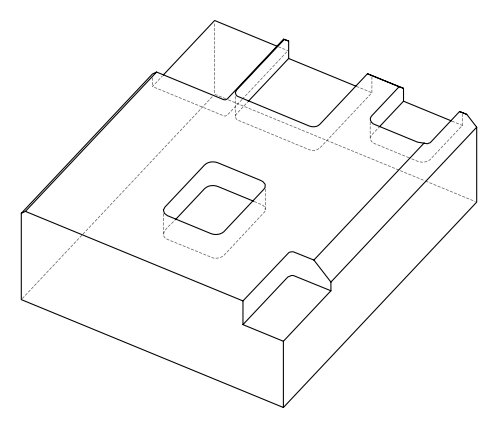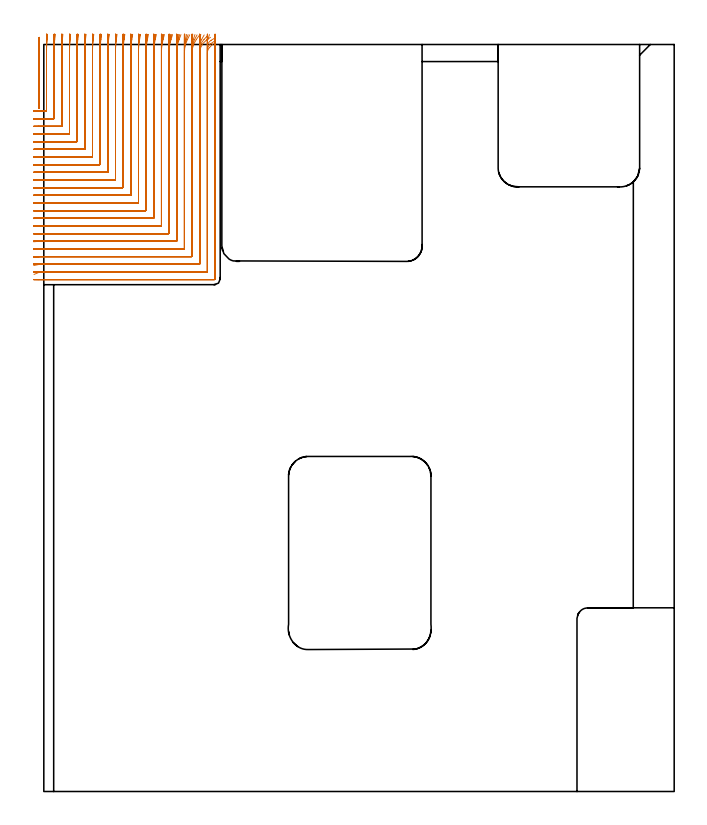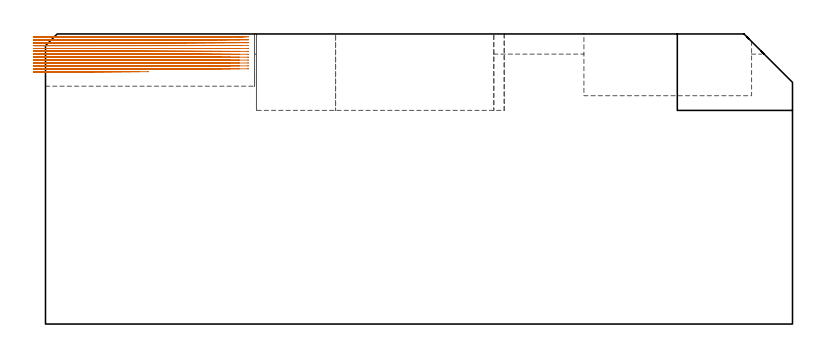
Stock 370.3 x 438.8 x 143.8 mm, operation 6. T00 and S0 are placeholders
(PLAN: 10 operations, 3 tool changes, 262.5 min)
(1 AREA_MILL | FG_CHAMFER_SURFACE | UGT0205_001 | 1.65 min | 2825 mm3)
(2 AREA_MILL_1 | FG_CHAMFER_SURFACE_1 | UGT0205_001 | 0.25 min | 638 mm3)
(3 AREA_MILL_2 | FG_CHAMFER_SURFACE_2 | UGT0205_001 | 23.42 min | 97671 mm3)
(4 AREA_MILL_3 | FG_CHAMFER_SURFACE_3 | UGT0205_001 | 0.25 min | 278 mm3)
(5 AREA_MILL_4 | FG_CHAMFER_SURFACE_4 | UGT0205_001 | 7.29 min | 5056 mm3)
(6 MILL_CORNER_NOTCH_RECTANGULAR | CORNER_NOTCH_RECTANGULAR | NXT0201_008 | Follow Part, ap 1.5, ae 75% | 138.88 min | 378225 mm3)
(7 MILL_CORNER_NOTCH_RECTANGULAR_1 | CORNER_NOTCH_RECTANGULAR_1 | NXT0201_011 | Follow Part, ap 3, ae 75% | 23.69 min | 230768 mm3)
(8 MILL_RECTANGULAR_POCKET | POCKET_RECTANGULAR_STRAIGHT | NXT0201_012 | Follow Part, ap 4, ae 75% | 17.15 min | 355049 mm3)
(9 MILL_SLOT | SLOT_PARTIAL_RECTANGULAR | NXT0201_012 | Follow Part, ap 4, ae 75% | 35.85 min | 565966 mm3)
(10 MILL_SLOT_1 | SLOT_PARTIAL_RECTANGULAR_1 | NXT0201_012 | Follow Part, ap 4, ae 75% | 14.09 min | 209848 mm3)
(TOOL UGT0205_001 | Chamfer Mill 20 x 3 x 45 deg. | D20 FL50 Z2)
(TOOL NXT0201_008 | ENDMILL 6mm [2P460-0600-NA 1630] | D6 FL26 Z6)
(TOOL NXT0201_011 | ENDMILL 12mm [2P460-1200-NA 1630] | D12 FL38 Z6)
(TOOL NXT0201_012 | ENDMILL 16mm [2P460-1600-NA 1630] | D16 FL38 Z6)
(OP 6 MILL_CORNER_NOTCH_RECTANGULAR, part 1 of 2)
G17 G21 G94 G90
T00 M6
G54
G17 G0 G90 X-3. Y401.259 S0 M3
G43 Z153.8 H1
Z142.361
G94 G1 Y404.259 F250.
G3 X-2.9 Y404.476 R0.3 F500.
G1 Y433.925
G2 X-2.717 Y440.071 R103.5
G1 X-2.539 Y443.066 F250.
G0 Z153.8
X-6. Y399.634
Z142.361
G1 X-3. Y399.685
G2 X-1.292 Y399.7 R99. F500.
G1 X1.306
G3 X1.6 Y399.994 R0.3
G1 Y433.925
G2 X1.914 Y441.8 R99.
G1 X2.152 Y444.791 F250.
G0 Z153.8
X-6. Y395.13
Z142.361
G1 X-3. Y395.185
G2 X-1.292 Y395.2 R94.5 F500.
G1 X5.806
G3 X6.1 Y395.494 R0.3
G1 Y433.925
G2 X6.429 Y441.8 R94.5
G1 X6.679 Y444.79 F250.
G0 Z153.8
X-5.999 Y390.627
Z142.361
G1 X-3. Y390.684
G2 X-1.292 Y390.7 R90. F500.
G1 X10.306
G3 X10.6 Y390.994 R0.3
G1 Y433.925
G2 X10.945 Y441.8 R90.
G1 X11.208 Y444.789 F250.
G0 Z153.8
X-5.999 Y386.123
Z142.361
G1 X-3. Y386.183
G2 X-1.292 Y386.2 R85.5 F500.
G1 X14.806
G3 X15.1 Y386.494 R0.3
G1 Y433.925
G2 X15.463 Y441.8 R85.5
G1 X15.74 Y444.787 F250.
G0 Z153.8
X-5.999 Y381.619
Z142.361
G1 X-3. Y381.682
G2 X-1.292 Y381.7 R81. F500.
G1 X19.306
G3 X19.6 Y381.994 R0.3
G1 Y433.925
G2 X19.984 Y441.8 R81.
G1 X20.275 Y444.786 F250.
G0 Z153.8
X-5.999 Y377.114
Z142.361
G1 X-3. Y377.181
G2 X-1.292 Y377.2 R76.5 F500.
G1 X23.806
G3 X24.1 Y377.494 R0.3
G1 Y433.925
G2 X24.506 Y441.8 R76.5
G1 X24.815 Y444.784 F250.
G0 Z153.8
X-5.999 Y372.609
Z142.361
G1 X-3. Y372.68
G2 X-1.292 Y372.7 R72. F500.
G1 X28.305
G3 X28.6 Y372.995 R0.3
G1 Y433.925
G2 X29.032 Y441.8 R72.
G1 X29.36 Y444.782 F250.
G0 Z153.8
X-5.999 Y368.102
Z142.361
G1 X-3. Y368.178
G2 X-1.292 Y368.2 R67.5 F500.
G1 X32.805
G3 X33.1 Y368.495 R0.3
G1 Y433.925
G2 X33.561 Y441.8 R67.5
G1 X33.911 Y444.78 F250.
G0 Z153.8
X-5.999 Y363.596
Z142.361
G1 X-3. Y363.677
G2 X-1.292 Y363.7 R63. F500.
G1 X37.305
G3 X37.6 Y363.995 R0.3
G1 Y433.925
G2 X38.094 Y441.8 R63.
G1 X38.469 Y444.776 F250.
G0 Z153.8
X-5.999 Y359.087
Z142.361
G1 X-3. Y359.175
G2 X-1.292 Y359.2 R58.5 F500.
G1 X41.805
G3 X42.1 Y359.495 R0.3
G1 Y433.925
G2 X42.633 Y441.8 R58.5
G1 X43.036 Y444.773 F250.
G0 Z153.8
X-5.999 Y354.578
Z142.361
G1 X-3. Y354.673
G2 X-1.292 Y354.7 R54. F500.
G1 X46.305
G3 X46.6 Y354.995 R0.3
G1 Y433.925
G2 X47.177 Y441.8 R54.
G1 X47.615 Y444.768 F250.
G0 Z153.8
X-5.998 Y350.067
Z142.361
G1 X-3. Y350.171
G2 X-1.292 Y350.2 R49.5 F500.
G1 X50.804
G3 X51.1 Y350.496 R0.3
G1 Y433.925
G2 X51.73 Y441.8 R49.5
G1 X52.208 Y444.762 F250.
G0 Z153.8
X-5.998 Y345.554
Z142.361
G1 X-3. Y345.668
G2 X-1.292 Y345.7 R45. F500.
G1 X55.304
G3 X55.6 Y345.996 R0.3
G1 Y433.925
G2 X56.294 Y441.8 R45.
G1 X56.82 Y444.754 F250.
G0 Z153.8
X-5.997 Y341.037
Z142.361
G1 X-3. Y341.164
G2 X-1.292 Y341.2 R40.5 F500.
G1 X59.804
G3 X60.1 Y341.496 R0.3
G1 Y433.925
G2 X60.873 Y441.8 R40.5
G1 X61.456 Y444.743 F250.
G0 Z153.8
X-5.997 Y336.517
Z142.361
G1 X-3. Y336.659
G2 X-1.292 Y336.7 R36. F500.
G1 X64.304
G3 X64.6 Y336.996 R0.3
G1 Y433.925
G2 X65.472 Y441.8 R36.
G1 X66.128 Y444.727 F250.
G0 Z153.8
X-5.996 Y331.991
Z142.361
G1 X-3. Y332.154
G2 X-1.292 Y332.2 R31.5 F500.
G1 X68.804
G3 X69.1 Y332.496 R0.3
G1 Y433.925
G2 X70.1 Y441.8 R31.5
G1 X70.85 Y444.705 F250.
G0 Z153.8
X-5.994 Y327.456
Z142.361
G1 X-3. Y327.646
G2 X-1.292 Y327.7 R27. F500.
G1 X73.304
G3 X73.6 Y327.996 R0.3
G1 Y433.925
G2 X74.774 Y441.8 R27.
G1 X75.649 Y444.67 F250.
G0 Z153.8
X-5.991 Y322.907
Z142.361
G1 X-3. Y323.135
G2 X-1.292 Y323.2 R22.5 F500.
G1 X77.803
G3 X78.1 Y323.497 R0.3
G1 Y433.925
G2 X79.523 Y441.8 R22.5
G1 X80.573 Y444.61 F250.
G0 Z153.8
X-5.986 Y318.334
Z142.361
G1 X-3. Y318.619
G2 X-1.292 Y318.7 R18. F500.
G1 X82.303
G3 X82.6 Y318.997 R0.3
G1 Y433.925
G2 X84.414 Y441.8 R18.
G1 X85.727 Y444.498 F250.
G0 Z153.8
X-5.976 Y313.712
Z142.361
G1 X-3. Y314.092
G2 X-1.292 Y314.2 R13.5 F500.
G1 X86.803
G3 X87.1 Y314.497 R0.3
G1 Y433.925
G2 X89.635 Y441.8 R13.5
G1 X91.385 Y444.237 F250.
G0 Z153.8
X-5.945 Y308.967
Z142.361
G1 X-3. Y309.536
G2 X-1.292 Y309.7 R9. F500.
G1 X91.303
G3 X91.6 Y309.997 R0.3
G1 Y433.925
G2 X95.44 Y441.298 R9.
G1 X97.898 Y443.018 F250.
G0 Z153.8
X-5.775 Y303.725
Z142.361
G1 X-3. Y304.863
G2 X-1.292 Y305.2 R4.5 F500.
G1 X95.803
G3 X96.1 Y305.497 R0.3
G1 Y433.925
G2 X97.401 Y437.089 R4.5
G1 X99.51 Y439.222 F250.
G0 Z153.8
X-4.292 Y300.7
Z142.361
G1 X-1.292
X100.303 F500.
G3 X100.6 Y300.997 R0.3
G1 Y433.925
Y436.925 F250.
G0 Z153.8
X-3. Y401.275
Z140.922
G1 Y404.275
G3 X-2.9 Y404.492 R0.3 F500.
G1 Y435.554
G2 X-2.811 Y439.848 R103.5
G1 X-2.686 Y442.846 F250.
G0 Z153.8
X-6. Y399.692
Z140.922
G1 X-3. Y399.7
X-2.752 F500.
X1.306
G3 X1.6 Y399.994 R0.3
G1 Y435.554
G2 X1.797 Y441.8 R99.
G1 X1.987 Y444.794 F250.
G0 Z153.8
X-6. Y395.192
Z140.922
G1 X-3. Y395.2
X-2.752 F500.
X5.806
G3 X6.1 Y395.494 R0.3
G1 Y435.554
G2 X6.307 Y441.8 R94.5
G1 X6.505 Y444.793 F250.
G0 Z153.8
X-6. Y390.691
Z140.922
G1 X-3. Y390.7
X-2.752 F500.
X10.306
G3 X10.6 Y390.994 R0.3
G1 Y435.554
G2 X10.817 Y441.8 R90.
G1 X11.025 Y444.793 F250.
G0 Z153.8
X-6. Y386.191
Z140.922
G1 X-3. Y386.2
X-2.752 F500.
X14.806
G3 X15.1 Y386.494 R0.3
G1 Y435.554
G2 X15.328 Y441.8 R85.5
G1 X15.548 Y444.792 F250.
G0 Z153.8
X-6. Y381.69
Z140.922
G1 X-3. Y381.7
X-2.752 F500.
X19.306
G3 X19.6 Y381.994 R0.3
G1 Y435.554
G2 X19.841 Y441.8 R81.
G1 X20.073 Y444.791 F250.
G0 Z153.8
X-6. Y377.19
Z140.922
G1 X-3. Y377.2
X-2.752 F500.
X23.805
G3 X24.1 Y377.494 R0.3
G1 Y435.554
G2 X24.355 Y441.8 R76.5
G1 X24.6 Y444.79 F250.
G0 Z153.8
X-6. Y372.689
Z140.922
G1 X-3. Y372.7
X-2.752 F500.
X28.305
G3 X28.6 Y372.995 R0.3
G1 Y435.554
G2 X28.871 Y441.8 R72.
G1 X29.132 Y444.789 F250.
G0 Z153.8
X-6. Y368.189
Z140.922
G1 X-3. Y368.2
X-2.752 F500.
X32.805
G3 X33.1 Y368.495 R0.3
G1 Y435.554
G2 X33.39 Y441.8 R67.5
G1 X33.667 Y444.787 F250.
G0 Z153.8
X-6. Y363.688
Z140.922
G1 X-3. Y363.7
X-2.752 F500.
X37.305
G3 X37.6 Y363.995 R0.3
G1 Y435.554
G2 X37.91 Y441.8 R63.
G1 X38.208 Y444.785 F250.
G0 Z153.8
X-6. Y359.187
Z140.922
G1 X-3. Y359.199
X-2.752 Y359.2 F500.
X41.805
G3 X42.1 Y359.495 R0.3
G1 Y435.554
G2 X42.434 Y441.8 R58.5
G1 X42.755 Y444.783 F250.
G0 Z153.8
X-6. Y354.686
Z140.922
G1 X-3. Y354.699
X-2.752 Y354.7 F500.
X46.305
G3 X46.6 Y354.995 R0.3
G1 Y435.554
G2 X46.962 Y441.8 R54.
G1 X47.309 Y444.78 F250.
G0 Z153.8
X-6. Y350.184
Z140.922
G1 X-3. Y350.199
G2 X-2.752 Y350.2 R49.5 F500.
G1 X50.804
G3 X51.1 Y350.496 R0.3
G1 Y435.554
G2 X51.496 Y441.8 R49.5
G1 X51.874 Y444.776 F250.
G0 Z153.8
X-6. Y345.683
Z140.922
G1 X-3. Y345.699
G2 X-2.752 Y345.7 R45. F500.
G1 X55.304
G3 X55.6 Y345.996 R0.3
G1 Y435.554
G2 X56.036 Y441.8 R45.
G1 X56.452 Y444.771 F250.
G0 Z153.8
X-6. Y341.181
Z140.922
G1 X-3. Y341.199
G2 X-2.752 Y341.2 R40.5 F500.
G1 X59.804
G3 X60.1 Y341.496 R0.3
G1 Y435.554
G2 X60.585 Y441.8 R40.5
G1 X61.047 Y444.764 F250.
G0 Z153.8
X-6. Y336.678
Z140.922
G1 X-3. Y336.699
G2 X-2.752 Y336.7 R36. F500.
G1 X64.304
G3 X64.6 Y336.996 R0.3
G1 Y435.554
G2 X65.146 Y441.8 R36.
G1 X65.667 Y444.755 F250.
G0 Z153.8
X-6. Y332.175
Z140.922
G1 X-3. Y332.199
G2 X-2.752 Y332.2 R31.5 F500.
G1 X68.804
G3 X69.1 Y332.496 R0.3
G1 Y435.554
G2 X69.726 Y441.8 R31.5
G1 X70.32 Y444.74 F250.
G0 Z153.8
X-6. Y327.671
Z140.922
G1 X-3. Y327.699
G2 X-2.752 Y327.7 R27. F500.
G1 X73.304
G3 X73.6 Y327.996 R0.3
G1 Y435.554
G2 X74.332 Y441.8 R27.
G1 X75.026 Y444.719 F250.
G0 Z153.8
X-6. Y323.166
Z140.922
G1 X-3. Y323.199
G2 X-2.752 Y323.2 R22.5 F500.
G1 X77.803
G3 X78.1 Y323.497 R0.3
G1 Y435.554
G2 X78.984 Y441.8 R22.5
G1 X79.817 Y444.682 F250.
G0 Z153.8
X-6. Y318.657
Z140.922
G1 X-3. Y318.698
G2 X-2.752 Y318.7 R18. F500.
G1 X82.303
G3 X82.6 Y318.997 R0.3
G1 Y435.554
G2 X83.719 Y441.8 R18.
G1 X84.76 Y444.614 F250.
G0 Z153.8
X-5.999 Y314.143
Z140.922
G1 X-3. Y314.198
G2 X-2.752 Y314.2 R13.5 F500.
G1 X86.803
G3 X87.1 Y314.497 R0.3
G1 Y435.554
G2 X88.632 Y441.8 R13.5
G1 X90.02 Y444.46 F250.
G0 Z153.8
X-5.999 Y309.614
Z140.922
G1 X-3. Y309.697
G2 X-2.752 Y309.7 R9. F500.
G1 X91.303
G3 X91.6 Y309.997 R0.3
G1 Y435.554
G2 X94.12 Y441.8 R9.
G1 X96.203 Y443.96 F250.
G0 Z153.8
X-5.995 Y305.028
Z140.922
G1 X-3. Y305.193
G2 X-2.752 Y305.2 R4.5 F500.
G1 X95.803
G3 X96.1 Y305.497 R0.3
G1 Y435.554
G2 X98.063 Y439.27 R4.5
G1 X100.54 Y440.962 F250.
G0 Z153.8
X-5.752 Y300.7
Z140.922
G1 X-2.752
X100.303 F500.
G3 X100.6 Y300.997 R0.3
G1 Y435.554
Y438.554 F250.
G0 Z153.8
X-3. Y401.276
Z139.483
G1 Y404.276
G3 X-2.9 Y404.493 R0.3 F500.
G1 Y437.409
G2 X-2.876 Y439.655 R103.5
G1 X-2.811 Y442.654 F250.
G0 Z153.8
X-6. Y399.7
Z139.483
G1 X-3.
X1.306 F500.
G3 X1.6 Y399.994 R0.3
G1 Y437.409
G2 X1.697 Y441.8 R99.
G1 X1.83 Y444.797 F250.
G0 Z153.8
X-6. Y395.2
Z139.483
G1 X-3.
X5.806 F500.
G3 X6.1 Y395.494 R0.3
G1 Y437.409
G2 X6.202 Y441.8 R94.5
G1 X6.341 Y444.797 F250.
G0 Z153.8
X-6. Y390.7
Z139.483
G1 X-3.
X10.306 F500.
G3 X10.6 Y390.994 R0.3
G1 Y437.409
G2 X10.707 Y441.8 R90.
G1 X10.854 Y444.796 F250.
G0 Z153.8
X-6. Y386.2
Z139.483
G1 X-3.
X14.806 F500.
G3 X15.1 Y386.494 R0.3
G1 Y437.409
G2 X15.213 Y441.8 R85.5
G1 X15.367 Y444.796 F250.
G0 Z153.8
X-6. Y381.7
Z139.483
G1 X-3.
X19.306 F500.
G3 X19.6 Y381.994 R0.3
G1 Y437.409
G2 X19.719 Y441.8 R81.
G1 X19.882 Y444.796 F250.
G0 Z153.8
X-6. Y377.2
Z139.483
G1 X-3.
X23.806 F500.
G3 X24.1 Y377.494 R0.3
G1 Y437.409
G2 X24.226 Y441.8 R76.5
G1 X24.398 Y444.795 F250.
G0 Z153.8
X-6. Y372.7
Z139.483
G1 X-3.
X28.305 F500.
G3 X28.6 Y372.995 R0.3
G1 Y437.409
G2 X28.734 Y441.8 R72.
G1 X28.917 Y444.794 F250.
G0 Z153.8
X-6. Y368.2
Z139.483
G1 X-3.
X32.805 F500.
G3 X33.1 Y368.495 R0.3
G1 Y437.409
G2 X33.243 Y441.8 R67.5
G1 X33.438 Y444.794 F250.
G0 Z153.8
X-6. Y363.7
Z139.483
G1 X-3.
X37.305 F500.
G3 X37.6 Y363.995 R0.3
G1 Y437.409
G2 X37.753 Y441.8 R63.
G1 X37.962 Y444.793 F250.
G0 Z153.8
X-6. Y359.2
Z139.483
G1 X-3.
X41.805 F500.
G3 X42.1 Y359.495 R0.3
G1 Y437.409
G2 X42.265 Y441.8 R58.5
G1 X42.49 Y444.792 F250.
G0 Z153.8
X-6. Y354.7
Z139.483
G1 X-3.
X46.305 F500.
G3 X46.6 Y354.995 R0.3
G1 Y437.409
G2 X46.779 Y441.8 R54.
G1 X47.023 Y444.79 F250.
G0 Z153.8
X-6. Y350.2
Z139.483
G1 X-3.
X50.804 F500.
G3 X51.1 Y350.496 R0.3
G1 Y437.409
G2 X51.295 Y441.8 R49.5
G1 X51.561 Y444.788 F250.
G0 Z153.8
X-6. Y345.7
Z139.483
G1 X-3.
X55.304 F500.
G3 X55.6 Y345.996 R0.3
G1 Y437.409
G2 X55.815 Y441.8 R45.
G1 X56.107 Y444.786 F250.
G0 Z153.8
X-6. Y341.2
Z139.483
G1 X-3.
X59.804 F500.
G3 X60.1 Y341.496 R0.3
G1 Y437.409
G2 X60.339 Y441.8 R40.5
G1 X60.664 Y444.782 F250.
G0 Z153.8
X-6. Y336.7
Z139.483
G1 X-3.
X64.304 F500.
G3 X64.6 Y336.996 R0.3
G1 Y437.409
G2 X64.869 Y441.8 R36.
G1 X65.235 Y444.778 F250.
G0 Z153.8
X-6. Y332.2
Z139.483
G1 X-3.
X68.804 F500.
G3 X69.1 Y332.496 R0.3
G1 Y437.409
G2 X69.408 Y441.8 R31.5
G1 X69.826 Y444.771 F250.
G0 Z153.8
X-6. Y327.7
Z139.483
G1 X-3.
X73.304 F500.
G3 X73.6 Y327.996 R0.3
G1 Y437.409
G2 X73.959 Y441.8 R27.
G1 X74.447 Y444.76 F250.
G0 Z153.8
X-6. Y323.2
Z139.483
G1 X-3.
X77.803 F500.
G3 X78.1 Y323.497 R0.3
G1 Y437.409
G2 X78.533 Y441.8 R22.5
G1 X79.118 Y444.742 F250.
G0 Z153.8
X-6. Y318.7
Z139.483
G1 X-3.
X82.303 F500.
G3 X82.6 Y318.997 R0.3
G1 Y437.409
G2 X83.144 Y441.8 R18.
G1 X83.876 Y444.709 F250.
G0 Z153.8
X-6. Y314.2
Z139.483
G1 X-3.
X86.803 F500.
G3 X87.1 Y314.497 R0.3
G1 Y437.409
G2 X87.834 Y441.8 R13.5
G1 X88.81 Y444.637 F250.
G0 Z153.8
X-6. Y309.7
Z139.483
G1 X-3.
X91.303 F500.
G3 X91.6 Y309.997 R0.3
G1 Y437.409
G2 X92.744 Y441.8 R9.
G1 X94.207 Y444.419 F250.
G0 Z153.8
X-6. Y305.2
Z139.483
G1 X-3.
X95.803 F500.
G3 X96.1 Y305.497 R0.3
G1 Y437.409
G2 X98.264 Y441.256 R4.5
G1 X100.828 Y442.813 F250.
G0 Z153.8
X-6. Y300.7
Z139.483
G1 X-3.
X100.303 F500.
G3 X100.6 Y300.997 R0.3
G1 Y437.409
Y440.409 F250.
G0 Z153.8
X-3. Y401.276
Z138.045
G1 Y404.276
G3 X-2.9 Y404.493 R0.3 F500.
G1 Y439.568
Y442.568 F250.
G0 Z153.8
X-6. Y399.7
Z138.045
G1 X-3.
X1.307 F500.
G3 X1.6 Y399.993 R0.3
G1 Y440.327
G2 X1.611 Y441.8 R99.
G1 X1.656 Y444.8 F250.
G0 Z153.8
X-6. Y395.2
Z138.045
G1 X-3.
X5.806 F500.
G3 X6.1 Y395.494 R0.3
G1 Y440.327
G2 X6.111 Y441.8 R94.5
G1 X6.158 Y444.8 F250.
G0 Z153.8
X-6. Y390.7
Z138.045
G1 X-3.
X10.306 F500.
G3 X10.6 Y390.994 R0.3
G1 Y440.327
G2 X10.612 Y441.8 R90.
G1 X10.661 Y444.8 F250.
G0 Z153.8
X-6. Y386.2
Z138.045
G1 X-3.
X14.806 F500.
G3 X15.1 Y386.494 R0.3
G1 Y440.327
G2 X15.113 Y441.8 R85.5
G1 X15.164 Y444.8 F250.
G0 Z153.8
X-6. Y381.7
Z138.045
G1 X-3.
X19.306 F500.
G3 X19.6 Y381.994 R0.3
G1 Y440.327
G2 X19.613 Y441.8 R81.
G1 X19.668 Y444.8 F250.
G0 Z153.8
X-6. Y377.2
Z138.045
G1 X-3.
X23.806 F500.
G3 X24.1 Y377.494 R0.3
G1 Y440.327
G2 X24.114 Y441.8 R76.5
G1 X24.172 Y444.799 F250.
G0 Z153.8
X-6. Y372.7
Z138.045
G1 X-3.
X28.305 F500.
G3 X28.6 Y372.995 R0.3
G1 Y440.327
G2 X28.615 Y441.8 R72.
G1 X28.676 Y444.799 F250.
G0 Z153.8
X-6. Y368.2
Z138.045
G1 X-3.
X32.805 F500.
G3 X33.1 Y368.495 R0.3
G1 Y440.327
G2 X33.116 Y441.8 R67.5
G1 X33.182 Y444.799 F250.
G0 Z153.8
X-6. Y363.7
Z138.045
G1 X-3.
X37.305 F500.
G3 X37.6 Y363.995 R0.3
G1 Y440.327
G2 X37.617 Y441.8 R63.
G1 X37.687 Y444.799 F250.
G0 Z153.8
X-6. Y359.2
Z138.045
G1 X-3.
X41.805 F500.
G3 X42.1 Y359.495 R0.3
G1 Y440.327
G2 X42.119 Y441.8 R58.5
G1 X42.194 Y444.799 F250.
G0 Z153.8
X-6. Y354.7
Z138.045
G1 X-3.
X46.305 F500.
G3 X46.6 Y354.995 R0.3
G1 Y440.327
G2 X46.62 Y441.8 R54.
G1 X46.702 Y444.799 F250.
G0 Z153.8
X-6. Y350.2
Z138.045
G1 X-3.
X50.804 F500.
G3 X51.1 Y350.496 R0.3
G1 Y440.327
G2 X51.122 Y441.8 R49.5
G1 X51.211 Y444.799 F250.
G0 Z153.8
X-6. Y345.7
Z138.045
G1 X-3.
X55.304 F500.
G3 X55.6 Y345.996 R0.3
G1 Y440.327
G2 X55.624 Y441.8 R45.
G1 X55.722 Y444.798 F250.
G0 Z153.8
X-6. Y341.2
Z138.045
G1 X-3.
X59.804 F500.
G3 X60.1 Y341.496 R0.3
G1 Y440.327
G2 X60.127 Y441.8 R40.5
G1 X60.236 Y444.798 F250.
G0 Z153.8
X-6. Y336.7
Z138.045
G1 X-3.
X64.304 F500.
G3 X64.6 Y336.996 R0.3
G1 Y440.327
G2 X64.63 Y441.8 R36.
G1 X64.753 Y444.797 F250.
G0 Z153.8
X-6. Y332.2
Z138.045
G1 X-3.
X68.804 F500.
G3 X69.1 Y332.496 R0.3
G1 Y440.327
G2 X69.134 Y441.8 R31.5
G1 X69.275 Y444.797 F250.
G0 Z153.8
X-6. Y327.7
Z138.045
G1 X-3.
X73.304 F500.
G3 X73.6 Y327.996 R0.3
G1 Y440.327
G2 X73.64 Y441.8 R27.
G1 X73.804 Y444.796 F250.
G0 Z153.8
X-6. Y323.2
Z138.045
G1 X-3.
X77.803 F500.
G3 X78.1 Y323.497 R0.3
G1 Y440.327
G2 X78.148 Y441.8 R22.5
G1 X78.345 Y444.794 F250.
G0 Z153.8
X-6. Y318.7
Z138.045
G1 X-3.
X82.303 F500.
G3 X82.6 Y318.997 R0.3
G1 Y440.327
G2 X82.66 Y441.8 R18.
G1 X82.906 Y444.79 F250.
G0 Z153.8
X-6. Y314.2
Z138.045
G1 X-3.
X86.803 F500.
G3 X87.1 Y314.497 R0.3
G1 Y440.327
G2 X87.181 Y441.8 R13.5
G1 X87.508 Y444.782 F250.
G0 Z153.8
X-6. Y309.7
Z138.045
G1 X-3.
X91.303 F500.
G3 X91.6 Y309.997 R0.3
G1 Y440.327
G2 X91.721 Y441.8 R9.
G1 X92.212 Y444.76 F250.
G0 Z153.8
X-6. Y305.2
Z138.045
G1 X-3.
X95.803 F500.
G3 X96.1 Y305.497 R0.3
G1 Y440.327
G2 X96.348 Y441.8 R4.5
G1 X97.33 Y444.635 F250.
G0 Z153.8
X-6. Y300.7
Z138.045
G1 X-3.
X100.303 F500.
G3 X100.6 Y300.997 R0.3
G1 Y440.327
Y443.327 F250.
G0 Z153.8
X-3. Y401.276
Z136.606
G1 Y404.276
G3 X-2.9 Y404.493 R0.3 F500.
G1 Y439.568
Y442.568 F250.
G0 Z153.8
X-6. Y399.7
Z136.606
G1 X-3.
X1.307 F500.
G3 X1.6 Y399.993 R0.3
G1 Y441.592
Y441.8
X1.607 Y444.8 F250.
G0 Z153.8
X-6. Y395.2
Z136.606
G1 X-3.
X5.806 F500.
G3 X6.1 Y395.494 R0.3
G1 Y441.592
Y441.8
X6.107 Y444.8 F250.
G0 Z153.8
X-6. Y390.7
Z136.606
G1 X-3.
X10.306 F500.
G3 X10.6 Y390.994 R0.3
G1 Y441.592
Y441.8
X10.607 Y444.8 F250.
G0 Z153.8
X-6. Y386.2
Z136.606
G1 X-3.
X14.806 F500.
G3 X15.1 Y386.494 R0.3
G1 Y441.592
Y441.8
X15.108 Y444.8 F250.
G0 Z153.8
X-6. Y381.7
Z136.606
G1 X-3.
X19.306 F500.
G3 X19.6 Y381.994 R0.3
G1 Y441.592
Y441.8
X19.608 Y444.8 F250.
G0 Z153.8
X-6. Y377.2
Z136.606
G1 X-3.
X23.806 F500.
G3 X24.1 Y377.494 R0.3
G1 Y441.592
Y441.8
X24.108 Y444.8 F250.
G0 Z153.8
X-6. Y372.7
Z136.606
G1 X-3.
X28.305 F500.
G3 X28.6 Y372.995 R0.3
G1 Y441.592
Y441.8
X28.609 Y444.8 F250.
G0 Z153.8
X-6. Y368.2
Z136.606
G1 X-3.
X32.805 F500.
G3 X33.1 Y368.495 R0.3
G1 Y441.592
Y441.8
X33.11 Y444.8 F250.
G0 Z153.8
X-6. Y363.7
Z136.606
G1 X-3.
X37.305 F500.
G3 X37.6 Y363.995 R0.3
G1 Y441.592
Y441.8
X37.61 Y444.8 F250.
G0 Z153.8
X-6. Y359.2
Z136.606
G1 X-3.
X41.805 F500.
G3 X42.1 Y359.495 R0.3
G1 Y441.592
Y441.8
X42.111 Y444.8 F250.
G0 Z153.8
X-6. Y354.7
Z136.606
G1 X-3.
X46.305 F500.
G3 X46.6 Y354.995 R0.3
G1 Y441.592
Y441.8
X46.612 Y444.8 F250.
G0 Z153.8
X-6. Y350.2
Z136.606
G1 X-3.
X50.804 F500.
G3 X51.1 Y350.496 R0.3
G1 Y441.592
Y441.8
X51.113 Y444.8 F250.
G0 Z153.8
X-6. Y345.7
Z136.606
G1 X-3.
X55.304 F500.
G3 X55.6 Y345.996 R0.3
G1 Y441.592
Y441.8
X55.614 Y444.8 F250.
G0 Z153.8
X-6. Y341.2
Z136.606
G1 X-3.
X59.804 F500.
G3 X60.1 Y341.496 R0.3
G1 Y441.592
X60.101 Y441.8
X60.116 Y444.8 F250.
G0 Z153.8
X-6. Y336.7
Z136.606
G1 X-3.
X64.304 F500.
G3 X64.6 Y336.996 R0.3
G1 Y441.592
X64.601 Y441.8
X64.618 Y444.8 F250.
G0 Z153.8
X-6. Y332.2
Z136.606
G1 X-3.
X68.804 F500.
G3 X69.1 Y332.496 R0.3
G1 Y441.592
X69.101 Y441.8
X69.121 Y444.8 F250.
G0 Z153.8
X-6. Y327.7
Z136.606
G1 X-3.
X73.304 F500.
G3 X73.6 Y327.996 R0.3
G1 Y441.592
X73.601 Y441.8
X73.624 Y444.8 F250.
G0 Z153.8
X-6. Y323.2
Z136.606
G1 X-3.
X77.803 F500.
G3 X78.1 Y323.497 R0.3
G1 Y441.592
X78.101 Y441.8
X78.129 Y444.8 F250.
G0 Z153.8
X-6. Y318.7
Z136.606
G1 X-3.
X82.303 F500.
G3 X82.6 Y318.997 R0.3
G1 Y441.592
G2 X82.601 Y441.8 R18.
G1 X82.636 Y444.8 F250.
G0 Z153.8
X-6. Y314.2
Z136.606
G1 X-3.
X86.803 F500.
G3 X87.1 Y314.497 R0.3
G1 Y441.592
G2 X87.102 Y441.8 R13.5
G1 X87.148 Y444.8 F250.
G0 Z153.8
X-6. Y309.7
Z136.606
G1 X-3.
X91.303 F500.
G3 X91.6 Y309.997 R0.3
G1 Y441.592
G2 X91.602 Y441.8 R9.
G1 X91.672 Y444.799 F250.
G0 Z153.8
X-6. Y305.2
Z136.606
G1 X-3.
X95.803 F500.
G3 X96.1 Y305.497 R0.3
G1 Y441.592
G2 X96.105 Y441.8 R4.5
G1 X96.244 Y444.797 F250.
G0 Z153.8
X-6. Y300.7
Z136.606
G1 X-3.
X100.303 F500.
G3 X100.6 Y300.997 R0.3
G1 Y441.592
Y444.592 F250.
G0 Z153.8
X-3. Y401.276
Z135.167
G1 Y404.276
G3 X-2.9 Y404.493 R0.3 F500.
G1 Y439.568
Y442.568 F250.
G0 Z153.8
X-6. Y399.7
Z135.167
G1 X-3.
X1.307 F500.
G3 X1.6 Y399.993 R0.3
G1 Y441.8
Y444.8 F250.
G0 Z153.8
X-6. Y395.2
Z135.167
G1 X-3.
X5.806 F500.
G3 X6.1 Y395.494 R0.3
G1 Y441.8
Y444.8 F250.
G0 Z153.8
X-6. Y390.7
Z135.167
G1 X-3.
X10.306 F500.
G3 X10.6 Y390.994 R0.3
G1 Y441.8
Y444.8 F250.
G0 Z153.8
X-6. Y386.2
Z135.167
G1 X-3.
X14.806 F500.
G3 X15.1 Y386.494 R0.3
G1 Y441.8
Y444.8 F250.
G0 Z153.8
X-6. Y381.7
Z135.167
G1 X-3.
X19.306 F500.
G3 X19.6 Y381.994 R0.3
G1 Y441.8
Y444.8 F250.
G0 Z153.8
X-6. Y377.2
Z135.167
G1 X-3.
X23.806 F500.
G3 X24.1 Y377.494 R0.3
G1 Y441.8
Y444.8 F250.
G0 Z153.8
X-6. Y372.7
Z135.167
G1 X-3.
X28.305 F500.
G3 X28.6 Y372.995 R0.3
G1 Y441.8
Y444.8 F250.
G0 Z153.8
X-6. Y368.2
Z135.167
G1 X-3.
X32.805 F500.
G3 X33.1 Y368.495 R0.3
G1 Y441.8
Y444.8 F250.
G0 Z153.8
X-6. Y363.7
Z135.167
G1 X-3.
X37.305 F500.
G3 X37.6 Y363.995 R0.3
G1 Y441.8
Y444.8 F250.
G0 Z153.8
X-6. Y359.2
Z135.167
G1 X-3.
X41.805 F500.
G3 X42.1 Y359.495 R0.3
G1 Y441.8
Y444.8 F250.
G0 Z153.8
X-6. Y354.7
Z135.167
G1 X-3.
X46.305 F500.
G3 X46.6 Y354.995 R0.3
G1 Y441.8
Y444.8 F250.
G0 Z153.8
X-6. Y350.2
Z135.167
G1 X-3.
X50.804 F500.
G3 X51.1 Y350.496 R0.3
G1 Y441.8
Y444.8 F250.
G0 Z153.8
X-6. Y345.7
Z135.167
G1 X-3.
X55.304 F500.
G3 X55.6 Y345.996 R0.3
G1 Y441.8
Y444.8 F250.
G0 Z153.8
X-6. Y341.2
Z135.167
G1 X-3.
X59.804 F500.
G3 X60.1 Y341.496 R0.3
G1 Y441.8
Y444.8 F250.
G0 Z153.8
X-6. Y336.7
Z135.167
G1 X-3.
X64.304 F500.
G3 X64.6 Y336.996 R0.3
G1 Y441.8
Y444.8 F250.
G0 Z153.8
X-6. Y332.2
Z135.167
G1 X-3.
X68.804 F500.
G3 X69.1 Y332.496 R0.3
G1 Y441.8
Y444.8 F250.
G0 Z153.8
X-6. Y327.7
Z135.167
G1 X-3.
X73.304 F500.
G3 X73.6 Y327.996 R0.3
G1 Y441.8
Y444.8 F250.
G0 Z153.8
X-6. Y323.2
Z135.167
G1 X-3.
X77.803 F500.
G3 X78.1 Y323.497 R0.3
G1 Y441.8
Y444.8 F250.
G0 Z153.8
X-6. Y318.7
Z135.167
G1 X-3.
X82.303 F500.
G3 X82.6 Y318.997 R0.3
G1 Y441.8
Y444.8 F250.
G0 Z153.8
X-6. Y314.2
Z135.167
G1 X-3.
X86.803 F500.
G3 X87.1 Y314.497 R0.3
G1 Y441.8
Y444.8 F250.
G0 Z153.8
X-6. Y309.7
Z135.167
G1 X-3.
X91.303 F500.
G3 X91.6 Y309.997 R0.3
G1 Y441.8
Y444.8 F250.
G0 Z153.8
X-6. Y305.2
Z135.167
G1 X-3.
X95.803 F500.
G3 X96.1 Y305.497 R0.3
G1 Y441.8
Y444.8 F250.
G0 Z153.8
X-6. Y300.7
Z135.167
G1 X-3.
X100.303 F500.
G3 X100.6 Y300.997 R0.3
G1 Y441.8
Y444.8 F250.
G0 Z153.8
X-3. Y401.276
Z133.728
G1 Y404.276
G3 X-2.9 Y404.493 R0.3 F500.
G1 Y439.568
Y442.568 F250.
G0 Z153.8
X-6. Y399.7
Z133.728
G1 X-3.
X1.307 F500.
G3 X1.6 Y399.993 R0.3
G1 Y441.8
Y444.8 F250.
G0 Z153.8
X-6. Y395.2
Z133.728
G1 X-3.
X5.806 F500.
G3 X6.1 Y395.494 R0.3
G1 Y441.8
Y444.8 F250.
G0 Z153.8
X-6. Y390.7
Z133.728
G1 X-3.
X10.306 F500.
G3 X10.6 Y390.994 R0.3
G1 Y441.8
Y444.8 F250.
G0 Z153.8
X-6. Y386.2
Z133.728
G1 X-3.
X14.806 F500.
G3 X15.1 Y386.494 R0.3
G1 Y441.8
Y444.8 F250.
G0 Z153.8
X-6. Y381.7
Z133.728
G1 X-3.
X19.306 F500.
G3 X19.6 Y381.994 R0.3
G1 Y441.8
Y444.8 F250.
G0 Z153.8
X-6. Y377.2
Z133.728
G1 X-3.
X23.806 F500.
G3 X24.1 Y377.494 R0.3
G1 Y441.8
Y444.8 F250.
G0 Z153.8
X-6. Y372.7
Z133.728
G1 X-3.
X28.305 F500.
G3 X28.6 Y372.995 R0.3
G1 Y441.8
Y444.8 F250.
G0 Z153.8
X-6. Y368.2
Z133.728
G1 X-3.
X32.805 F500.
G3 X33.1 Y368.495 R0.3
G1 Y441.8
Y444.8 F250.
G0 Z153.8
X-6. Y363.7
Z133.728
G1 X-3.
X37.305 F500.
G3 X37.6 Y363.995 R0.3
G1 Y441.8
Y444.8 F250.
G0 Z153.8
X-6. Y359.2
Z133.728
G1 X-3.
X41.805 F500.
G3 X42.1 Y359.495 R0.3
G1 Y441.8
Y444.8 F250.
G0 Z153.8
X-6. Y354.7
Z133.728
G1 X-3.
X46.305 F500.
G3 X46.6 Y354.995 R0.3
G1 Y441.8
Y444.8 F250.
G0 Z153.8
X-6. Y350.2
Z133.728
G1 X-3.
X50.804 F500.
G3 X51.1 Y350.496 R0.3
G1 Y441.8
Y444.8 F250.
G0 Z153.8
X-6. Y345.7
Z133.728
G1 X-3.
X55.304 F500.
G3 X55.6 Y345.996 R0.3
G1 Y441.8
Y444.8 F250.
G0 Z153.8
X-6. Y341.2
Z133.728
G1 X-3.
X59.804 F500.
G3 X60.1 Y341.496 R0.3
G1 Y441.8
Y444.8 F250.
G0 Z153.8
X-6. Y336.7
Z133.728
G1 X-3.
X64.304 F500.
G3 X64.6 Y336.996 R0.3
G1 Y441.8
Y444.8 F250.
G0 Z153.8
X-6. Y332.2
Z133.728
G1 X-3.
X68.804 F500.
G3 X69.1 Y332.496 R0.3
G1 Y441.8
Y444.8 F250.
G0 Z153.8
X-6. Y327.7
Z133.728
G1 X-3.
X73.304 F500.
G3 X73.6 Y327.996 R0.3
G1 Y441.8
Y444.8 F250.
G0 Z153.8
X-6. Y323.2
Z133.728
G1 X-3.
X77.803 F500.
G3 X78.1 Y323.497 R0.3
G1 Y441.8
Y444.8 F250.
G0 Z153.8
X-6. Y318.7
Z133.728
G1 X-3.
X82.303 F500.
G3 X82.6 Y318.997 R0.3
G1 Y441.8
Y444.8 F250.
G0 Z153.8
X-6. Y314.2
Z133.728
G1 X-3.
X86.803 F500.
G3 X87.1 Y314.497 R0.3
G1 Y441.8
Y444.8 F250.
G0 Z153.8
X-6. Y309.7
Z133.728
G1 X-3.
X91.303 F500.
G3 X91.6 Y309.997 R0.3
G1 Y441.8
Y444.8 F250.
G0 Z153.8
X-6. Y305.2
Z133.728
G1 X-3.
X95.803 F500.
G3 X96.1 Y305.497 R0.3
G1 Y441.8
Y444.8 F250.
G0 Z153.8
X-6. Y300.7
Z133.728
G1 X-3.
X100.303 F500.
G3 X100.6 Y300.997 R0.3
G1 Y441.8
Y444.8 F250.
G0 Z153.8
X-3. Y401.276
Z132.289
G1 Y404.276
G3 X-2.9 Y404.493 R0.3 F500.
G1 Y439.568
Y442.568 F250.
G0 Z153.8
X-6. Y399.7
Z132.289
G1 X-3.
X1.307 F500.
G3 X1.6 Y399.993 R0.3
G1 Y441.8
Y444.8 F250.
G0 Z153.8
X-6. Y395.2
Z132.289
G1 X-3.
X5.806 F500.
G3 X6.1 Y395.494 R0.3
G1 Y441.8
Y444.8 F250.
G0 Z153.8
X-6. Y390.7
Z132.289
G1 X-3.
X10.306 F500.
G3 X10.6 Y390.994 R0.3
G1 Y441.8
Y444.8 F250.
G0 Z153.8
X-6. Y386.2
Z132.289
G1 X-3.
X14.806 F500.
G3 X15.1 Y386.494 R0.3
G1 Y441.8
Y444.8 F250.
G0 Z153.8
X-6. Y381.7
Z132.289
G1 X-3.
X19.306 F500.
G3 X19.6 Y381.994 R0.3
G1 Y441.8
Y444.8 F250.
G0 Z153.8
X-6. Y377.2
Z132.289
G1 X-3.
X23.806 F500.
G3 X24.1 Y377.494 R0.3
G1 Y441.8
Y444.8 F250.
G0 Z153.8
X-6. Y372.7
Z132.289
G1 X-3.
X28.305 F500.
G3 X28.6 Y372.995 R0.3
G1 Y441.8
Y444.8 F250.
G0 Z153.8
X-6. Y368.2
Z132.289
G1 X-3.
X32.805 F500.
G3 X33.1 Y368.495 R0.3
G1 Y441.8
Y444.8 F250.
G0 Z153.8
X-6. Y363.7
Z132.289
G1 X-3.
X37.305 F500.
G3 X37.6 Y363.995 R0.3
G1 Y441.8
Y444.8 F250.
G0 Z153.8
X-6. Y359.2
Z132.289
G1 X-3.
X41.805 F500.
G3 X42.1 Y359.495 R0.3
G1 Y441.8
Y444.8 F250.
G0 Z153.8
X-6. Y354.7
Z132.289
G1 X-3.
X46.305 F500.
G3 X46.6 Y354.995 R0.3
G1 Y441.8
Y444.8 F250.
G0 Z153.8
X-6. Y350.2
Z132.289
G1 X-3.
X50.804 F500.
G3 X51.1 Y350.496 R0.3
G1 Y441.8
Y444.8 F250.
G0 Z153.8
X-6. Y345.7
Z132.289
G1 X-3.
X55.304 F500.
G3 X55.6 Y345.996 R0.3
G1 Y441.8
Y444.8 F250.
G0 Z153.8
X-6. Y341.2
Z132.289
G1 X-3.
X59.804 F500.
G3 X60.1 Y341.496 R0.3
G1 Y441.8
Y444.8 F250.
G0 Z153.8
X-6. Y336.7
Z132.289
G1 X-3.
X64.304 F500.
G3 X64.6 Y336.996 R0.3
G1 Y441.8
Y444.8 F250.
G0 Z153.8
X-6. Y332.2
Z132.289
G1 X-3.
X68.804 F500.
G3 X69.1 Y332.496 R0.3
G1 Y441.8
Y444.8 F250.
G0 Z153.8
X-6. Y327.7
Z132.289
G1 X-3.
X73.304 F500.
G3 X73.6 Y327.996 R0.3
G1 Y441.8
Y444.8 F250.
G0 Z153.8
X-6. Y323.2
Z132.289
G1 X-3.
X77.803 F500.
G3 X78.1 Y323.497 R0.3
G1 Y441.8
Y444.8 F250.
G0 Z153.8
X-6. Y318.7
Z132.289
G1 X-3.
X82.303 F500.
G3 X82.6 Y318.997 R0.3
G1 Y441.8
Y444.8 F250.
G0 Z153.8
X-6. Y314.2
Z132.289
G1 X-3.
X86.803 F500.
G3 X87.1 Y314.497 R0.3
G1 Y441.8
Y444.8 F250.
G0 Z153.8
X-6. Y309.7
Z132.289
G1 X-3.
X91.303 F500.
G3 X91.6 Y309.997 R0.3
G1 Y441.8
Y444.8 F250.
G0 Z153.8
X-6. Y305.2
Z132.289
G1 X-3.
X95.803 F500.
G3 X96.1 Y305.497 R0.3
G1 Y441.8
Y444.8 F250.
G0 Z153.8
X-6. Y300.7
Z132.289
G1 X-3.
X100.303 F500.
G3 X100.6 Y300.997 R0.3
G1 Y441.8
Y444.8 F250.
G0 Z153.8
X-3. Y401.276
Z130.85
G1 Y404.276
G3 X-2.9 Y404.493 R0.3 F500.
G1 Y439.568
Y442.568 F250.
G0 Z153.8
X-6. Y399.7
Z130.85
G1 X-3.
X1.307 F500.
G3 X1.6 Y399.993 R0.3
G1 Y441.8
Y444.8 F250.
G0 Z153.8
X-6. Y395.2
Z130.85
G1 X-3.
X5.806 F500.
G3 X6.1 Y395.494 R0.3
G1 Y441.8
Y444.8 F250.
G0 Z153.8
X-6. Y390.7
Z130.85
G1 X-3.
X10.306 F500.
G3 X10.6 Y390.994 R0.3
G1 Y441.8
Y444.8 F250.
G0 Z153.8
X-6. Y386.2
Z130.85
G1 X-3.
X14.806 F500.
G3 X15.1 Y386.494 R0.3
G1 Y441.8
Y444.8 F250.
G0 Z153.8
X-6. Y381.7
Z130.85
G1 X-3.
X19.306 F500.
G3 X19.6 Y381.994 R0.3
G1 Y441.8
Y444.8 F250.
G0 Z153.8
X-6. Y377.2
Z130.85
G1 X-3.
X23.806 F500.
G3 X24.1 Y377.494 R0.3
G1 Y441.8
Y444.8 F250.
G0 Z153.8
X-6. Y372.7
Z130.85
G1 X-3.
X28.305 F500.
G3 X28.6 Y372.995 R0.3
G1 Y441.8
Y444.8 F250.
G0 Z153.8
X-6. Y368.2
Z130.85
G1 X-3.
X32.805 F500.
G3 X33.1 Y368.495 R0.3
G1 Y441.8
Y444.8 F250.
G0 Z153.8
X-6. Y363.7
Z130.85
G1 X-3.
X37.305 F500.
G3 X37.6 Y363.995 R0.3
G1 Y441.8
Y444.8 F250.
G0 Z153.8
X-6. Y359.2
Z130.85
G1 X-3.
X41.805 F500.
G3 X42.1 Y359.495 R0.3
G1 Y441.8
Y444.8 F250.
G0 Z153.8
X-6. Y354.7
Z130.85
G1 X-3.
X46.305 F500.
G3 X46.6 Y354.995 R0.3
G1 Y441.8
Y444.8 F250.
G0 Z153.8
X-6. Y350.2
Z130.85
G1 X-3.
X50.804 F500.
G3 X51.1 Y350.496 R0.3
G1 Y441.8
Y444.8 F250.
G0 Z153.8
X-6. Y345.7
Z130.85
G1 X-3.
X55.304 F500.
G3 X55.6 Y345.996 R0.3
G1 Y441.8
Y444.8 F250.
G0 Z153.8
X-6. Y341.2
Z130.85
G1 X-3.
X59.804 F500.
G3 X60.1 Y341.496 R0.3
G1 Y441.8
Y444.8 F250.
G0 Z153.8
X-6. Y336.7
Z130.85
G1 X-3.
X64.304 F500.
G3 X64.6 Y336.996 R0.3
G1 Y441.8
Y444.8 F250.
G0 Z153.8
X-6. Y332.2
Z130.85
G1 X-3.
X68.804 F500.
G3 X69.1 Y332.496 R0.3
G1 Y441.8
Y444.8 F250.
G0 Z153.8
X-6. Y327.7
Z130.85
G1 X-3.
X73.304 F500.
G3 X73.6 Y327.996 R0.3
G1 Y441.8
Y444.8 F250.
G0 Z153.8
X-6. Y323.2
Z130.85
G1 X-3.
X77.803 F500.
G3 X78.1 Y323.497 R0.3
G1 Y441.8
Y444.8 F250.
G0 Z153.8
X-6. Y318.7
Z130.85
G1 X-3.
X82.303 F500.
G3 X82.6 Y318.997 R0.3
G1 Y441.8
Y444.8 F250.
G0 Z153.8
X-6. Y314.2
Z130.85
G1 X-3.
X86.803 F500.
G3 X87.1 Y314.497 R0.3
G1 Y441.8
Y444.8 F250.
G0 Z153.8
X-6. Y309.7
Z130.85
G1 X-3.
X91.303 F500.
G3 X91.6 Y309.997 R0.3
G1 Y441.8
Y444.8 F250.
G0 Z153.8
X-6. Y305.2
Z130.85
G1 X-3.
X95.803 F500.
G3 X96.1 Y305.497 R0.3
G1 Y441.8
Y444.8 F250.
G0 Z153.8
X-6. Y300.7
Z130.85
G1 X-3.
X100.303 F500.
G3 X100.6 Y300.997 R0.3
G1 Y441.8
Y444.8 F250.
G0 Z153.8
X-3. Y401.276
Z129.411
G1 Y404.276
G3 X-2.9 Y404.493 R0.3 F500.
G1 Y439.568
Y442.568 F250.
G0 Z153.8
X-6. Y399.7
Z129.411
G1 X-3.
X1.307 F500.
G3 X1.6 Y399.993 R0.3
G1 Y441.8
Y444.8 F250.
G0 Z153.8
X-6. Y395.2
Z129.411
G1 X-3.
X5.806 F500.
G3 X6.1 Y395.494 R0.3
G1 Y441.8
Y444.8 F250.
G0 Z153.8
X-6. Y390.7
Z129.411
G1 X-3.
X10.306 F500.
G3 X10.6 Y390.994 R0.3
G1 Y441.8
Y444.8 F250.
G0 Z153.8
X-6. Y386.2
Z129.411
G1 X-3.
X14.806 F500.
G3 X15.1 Y386.494 R0.3
G1 Y441.8
Y444.8 F250.
G0 Z153.8
X-6. Y381.7
Z129.411
G1 X-3.
X19.306 F500.
G3 X19.6 Y381.994 R0.3
G1 Y441.8
Y444.8 F250.
G0 Z153.8
X-6. Y377.2
Z129.411
G1 X-3.
X23.806 F500.
G3 X24.1 Y377.494 R0.3
G1 Y441.8
Y444.8 F250.
G0 Z153.8
X-6. Y372.7
Z129.411
G1 X-3.
X28.305 F500.
G3 X28.6 Y372.995 R0.3
G1 Y441.8
Y444.8 F250.
G0 Z153.8
X-6. Y368.2
Z129.411
G1 X-3.
X32.805 F500.
G3 X33.1 Y368.495 R0.3
G1 Y441.8
Y444.8 F250.
G0 Z153.8
X-6. Y363.7
Z129.411
G1 X-3.
X37.305 F500.
G3 X37.6 Y363.995 R0.3
G1 Y441.8
Y444.8 F250.
G0 Z153.8
X-6. Y359.2
Z129.411
G1 X-3.
X41.805 F500.
G3 X42.1 Y359.495 R0.3
G1 Y441.8
Y444.8 F250.
G0 Z153.8
X-6. Y354.7
Z129.411
G1 X-3.
X46.305 F500.
G3 X46.6 Y354.995 R0.3
G1 Y441.8
Y444.8 F250.
G0 Z153.8
X-6. Y350.2
Z129.411
G1 X-3.
X50.804 F500.
G3 X51.1 Y350.496 R0.3
G1 Y441.8
Y444.8 F250.
G0 Z153.8
X-6. Y345.7
Z129.411
G1 X-3.
X55.304 F500.
G3 X55.6 Y345.996 R0.3
G1 Y441.8
Y444.8 F250.
G0 Z153.8
X-6. Y341.2
Z129.411
G1 X-3.
X59.804 F500.
G3 X60.1 Y341.496 R0.3
G1 Y441.8
Y444.8 F250.
G0 Z153.8
X-6. Y336.7
Z129.411
G1 X-3.
X64.304 F500.
G3 X64.6 Y336.996 R0.3
G1 Y441.8
Y444.8 F250.
G0 Z153.8
X-6. Y332.2
Z129.411
G1 X-3.
X68.804 F500.
G3 X69.1 Y332.496 R0.3
G1 Y441.8
Y444.8 F250.
G0 Z153.8
X-6. Y327.7
Z129.411
G1 X-3.
X73.304 F500.
G3 X73.6 Y327.996 R0.3
G1 Y441.8
Y444.8 F250.
G0 Z153.8
X-6. Y323.2
Z129.411
G1 X-3.
X77.803 F500.
G3 X78.1 Y323.497 R0.3
G1 Y441.8
Y444.8 F250.
G0 Z153.8
X-6. Y318.7
Z129.411
G1 X-3.
X82.303 F500.
G3 X82.6 Y318.997 R0.3
G1 Y441.8
Y444.8 F250.
G0 Z153.8
X-6. Y314.2
Z129.411
G1 X-3.
X86.803 F500.
G3 X87.1 Y314.497 R0.3
G1 Y441.8
Y444.8 F250.
G0 Z153.8
X-6. Y309.7
Z129.411
G1 X-3.
X91.303 F500.
G3 X91.6 Y309.997 R0.3
G1 Y441.8
Y444.8 F250.
G0 Z153.8
X-6. Y305.2
Z129.411
G1 X-3.
X95.803 F500.
G3 X96.1 Y305.497 R0.3
G1 Y441.8
Y444.8 F250.
G0 Z153.8
X-6. Y300.7
Z129.411
G1 X-3.
X100.303 F500.
G3 X100.6 Y300.997 R0.3
G1 Y441.8
Y444.8 F250.
G0 Z153.8
X-3. Y401.276
Z127.972
G1 Y404.276
G3 X-2.9 Y404.493 R0.3 F500.
G1 Y439.568
Y442.568 F250.
G0 Z153.8
X-6. Y399.7
Z127.972
G1 X-3.
X1.307 F500.
G3 X1.6 Y399.993 R0.3
G1 Y441.8
Y444.8 F250.
G0 Z153.8
X-6. Y395.2
Z127.972
G1 X-3.
X5.806 F500.
G3 X6.1 Y395.494 R0.3
G1 Y441.8
Y444.8 F250.
G0 Z153.8
X-6. Y390.7
Z127.972
G1 X-3.
X10.306 F500.
G3 X10.6 Y390.994 R0.3
G1 Y441.8
Y444.8 F250.
G0 Z153.8
X-6. Y386.2
Z127.972
G1 X-3.
X14.806 F500.
G3 X15.1 Y386.494 R0.3
G1 Y441.8
Y444.8 F250.
G0 Z153.8
X-6. Y381.7
Z127.972
G1 X-3.
X19.306 F500.
G3 X19.6 Y381.994 R0.3
G1 Y441.8
Y444.8 F250.
G0 Z153.8
X-6. Y377.2
Z127.972
G1 X-3.
X23.806 F500.
G3 X24.1 Y377.494 R0.3
G1 Y441.8
Y444.8 F250.
G0 Z153.8
X-6. Y372.7
Z127.972
G1 X-3.
X28.305 F500.
G3 X28.6 Y372.995 R0.3
G1 Y441.8
Y444.8 F250.
G0 Z153.8
X-6. Y368.2
Z127.972
G1 X-3.
X32.805 F500.
G3 X33.1 Y368.495 R0.3
G1 Y441.8
Y444.8 F250.
G0 Z153.8
X-6. Y363.7
Z127.972
G1 X-3.
X37.305 F500.
G3 X37.6 Y363.995 R0.3
G1 Y441.8
Y444.8 F250.
G0 Z153.8
X-6. Y359.2
Z127.972
G1 X-3.
X41.805 F500.
G3 X42.1 Y359.495 R0.3
G1 Y441.8
Y444.8 F250.
G0 Z153.8
X-6. Y354.7
Z127.972
G1 X-3.
X46.305 F500.
G3 X46.6 Y354.995 R0.3
G1 Y441.8
Y444.8 F250.
G0 Z153.8
X-6. Y350.2
Z127.972
G1 X-3.
X50.804 F500.
G3 X51.1 Y350.496 R0.3
G1 Y441.8
Y444.8 F250.
G0 Z153.8
X-6. Y345.7
Z127.972
G1 X-3.
X55.304 F500.
G3 X55.6 Y345.996 R0.3
G1 Y441.8
Y444.8 F250.
G0 Z153.8
X-6. Y341.2
Z127.972
G1 X-3.
X59.804 F500.
G3 X60.1 Y341.496 R0.3
G1 Y441.8
Y444.8 F250.
G0 Z153.8
X-6. Y336.7
Z127.972
G1 X-3.
X64.304 F500.
G3 X64.6 Y336.996 R0.3
G1 Y441.8
Y444.8 F250.
G0 Z153.8
X-6. Y332.2
Z127.972
G1 X-3.
X68.804 F500.
G3 X69.1 Y332.496 R0.3
G1 Y441.8
Y444.8 F250.
G0 Z153.8
X-6. Y327.7
Z127.972
G1 X-3.
X73.304 F500.
G3 X73.6 Y327.996 R0.3
G1 Y441.8
Y444.8 F250.
G0 Z153.8
X-6. Y323.2
Z127.972
G1 X-3.
X77.803 F500.
G3 X78.1 Y323.497 R0.3
G1 Y441.8
Y444.8 F250.
G0 Z153.8
X-6. Y318.7
Z127.972
G1 X-3.
X82.303 F500.
G3 X82.6 Y318.997 R0.3
G1 Y441.8
Y444.8 F250.
G0 Z153.8
X-6. Y314.2
Z127.972
G1 X-3.
X86.803 F500.
G3 X87.1 Y314.497 R0.3
G1 Y441.8
Y444.8 F250.
G0 Z153.8
X-6. Y309.7
Z127.972
G1 X-3.
X91.303 F500.
G3 X91.6 Y309.997 R0.3
G1 Y441.8
Y444.8 F250.
G0 Z153.8
X-6. Y305.2
Z127.972
G1 X-3.
X95.803 F500.
G3 X96.1 Y305.497 R0.3
G1 Y441.8
Y444.8 F250.
G0 Z153.8
X-6. Y300.7
Z127.972
G1 X-3.
X100.303 F500.
G3 X100.6 Y300.997 R0.3
G1 Y441.8
Y444.8 F250.
G0 Z153.8
X-3. Y401.276
Z126.533
G1 Y404.276
G3 X-2.9 Y404.493 R0.3 F500.
G1 Y439.568
Y442.568 F250.
G0 Z153.8
X-6. Y399.7
Z126.533
G1 X-3.
X1.307 F500.
G3 X1.6 Y399.993 R0.3
G1 Y441.8
Y444.8 F250.
G0 Z153.8
X-6. Y395.2
Z126.533
G1 X-3.
X5.806 F500.
G3 X6.1 Y395.494 R0.3
G1 Y441.8
Y444.8 F250.
G0 Z153.8
X-6. Y390.7
Z126.533
G1 X-3.
X10.306 F500.
G3 X10.6 Y390.994 R0.3
G1 Y441.8
Y444.8 F250.
G0 Z153.8
X-6. Y386.2
Z126.533
G1 X-3.
X14.806 F500.
G3 X15.1 Y386.494 R0.3
G1 Y441.8
Y444.8 F250.
G0 Z153.8
X-6. Y381.7
Z126.533
G1 X-3.
X19.306 F500.
G3 X19.6 Y381.994 R0.3
G1 Y441.8
Y444.8 F250.
G0 Z153.8
X-6. Y377.2
Z126.533
G1 X-3.
X23.806 F500.
G3 X24.1 Y377.494 R0.3
G1 Y441.8
Y444.8 F250.
G0 Z153.8
X-6. Y372.7
Z126.533
G1 X-3.
X28.305 F500.
G3 X28.6 Y372.995 R0.3
G1 Y441.8
Y444.8 F250.
G0 Z153.8
X-6. Y368.2
Z126.533
G1 X-3.
X32.805 F500.
G3 X33.1 Y368.495 R0.3
G1 Y441.8
Y444.8 F250.
G0 Z153.8
X-6. Y363.7
Z126.533
G1 X-3.
X37.305 F500.
G3 X37.6 Y363.995 R0.3
G1 Y441.8
Y444.8 F250.
G0 Z153.8
X-6. Y359.2
Z126.533
G1 X-3.
X41.805 F500.
G3 X42.1 Y359.495 R0.3
G1 Y441.8
Y444.8 F250.
G0 Z153.8
X-6. Y354.7
Z126.533
G1 X-3.
X46.305 F500.
G3 X46.6 Y354.995 R0.3
G1 Y441.8
Y444.8 F250.
G0 Z153.8
X-6. Y350.2
Z126.533
G1 X-3.
X50.804 F500.
G3 X51.1 Y350.496 R0.3
G1 Y441.8
Y444.8 F250.
G0 Z153.8
X-6. Y345.7
Z126.533
G1 X-3.
X55.304 F500.
G3 X55.6 Y345.996 R0.3
G1 Y441.8
Y444.8 F250.
G0 Z153.8
X-6. Y341.2
Z126.533
G1 X-3.
X59.804 F500.
G3 X60.1 Y341.496 R0.3
G1 Y441.8
Y444.8 F250.
G0 Z153.8
X-6. Y336.7
Z126.533
G1 X-3.
X64.304 F500.
G3 X64.6 Y336.996 R0.3
G1 Y441.8
Y444.8 F250.
G0 Z153.8
X-6. Y332.2
Z126.533
G1 X-3.
X68.804 F500.
G3 X69.1 Y332.496 R0.3
G1 Y441.8
Y444.8 F250.
G0 Z153.8
X-6. Y327.7
Z126.533
G1 X-3.
X73.304 F500.
G3 X73.6 Y327.996 R0.3
G1 Y441.8
Y444.8 F250.
G0 Z153.8
X-6. Y323.2
Z126.533
G1 X-3.
X77.803 F500.
G3 X78.1 Y323.497 R0.3
G1 Y441.8
Y444.8 F250.
G0 Z153.8
X-6. Y318.7
Z126.533
G1 X-3.
X82.303 F500.
G3 X82.6 Y318.997 R0.3
G1 Y441.8
Y444.8 F250.
G0 Z153.8
X-6. Y314.2
Z126.533
G1 X-3.
X86.803 F500.
G3 X87.1 Y314.497 R0.3
G1 Y441.8
Y444.8 F250.
G0 Z153.8
X-6. Y309.7
Z126.533
G1 X-3.
X91.303 F500.
G3 X91.6 Y309.997 R0.3
G1 Y441.8
Y444.8 F250.
G0 Z153.8
X-6. Y305.2
Z126.533
G1 X-3.
X95.803 F500.
G3 X96.1 Y305.497 R0.3
G1 Y441.8
Y444.8 F250.
G0 Z153.8
X-6. Y300.7
Z126.533
G1 X-3.
X100.303 F500.
G3 X100.6 Y300.997 R0.3
G1 Y441.8
Y444.8 F250.
G0 Z153.8
X-3. Y401.276
Z125.094
G1 Y404.276
G3 X-2.9 Y404.493 R0.3 F500.
G1 Y439.568
Y442.568 F250.
G0 Z153.8
X-6. Y399.7
Z125.094
G1 X-3.
X1.307 F500.
G3 X1.6 Y399.993 R0.3
G1 Y441.8
Y444.8 F250.
G0 Z153.8
X-6. Y395.2
Z125.094
G1 X-3.
X5.806 F500.
G3 X6.1 Y395.494 R0.3
G1 Y441.8
Y444.8 F250.
G0 Z153.8
X-6. Y390.7
Z125.094
G1 X-3.
X10.306 F500.
G3 X10.6 Y390.994 R0.3
G1 Y441.8
Y444.8 F250.
G0 Z153.8
X-6. Y386.2
Z125.094
G1 X-3.
X14.806 F500.
G3 X15.1 Y386.494 R0.3
G1 Y441.8
Y444.8 F250.
G0 Z153.8
X-6. Y381.7
Z125.094
G1 X-3.
X19.306 F500.
G3 X19.6 Y381.994 R0.3
G1 Y441.8
Y444.8 F250.
G0 Z153.8
X-6. Y377.2
Z125.094
G1 X-3.
X23.806 F500.
G3 X24.1 Y377.494 R0.3
G1 Y441.8
Y444.8 F250.
G0 Z153.8
X-6. Y372.7
Z125.094
G1 X-3.
X28.305 F500.
G3 X28.6 Y372.995 R0.3
G1 Y441.8
Y444.8 F250.
G0 Z153.8
X-6. Y368.2
Z125.094
G1 X-3.
X32.805 F500.
G3 X33.1 Y368.495 R0.3
G1 Y441.8
Y444.8 F250.
G0 Z153.8
X-6. Y363.7
Z125.094
G1 X-3.
X37.305 F500.
G3 X37.6 Y363.995 R0.3
G1 Y441.8
Y444.8 F250.
G0 Z153.8
X-6. Y359.2
Z125.094
G1 X-3.
X41.805 F500.
G3 X42.1 Y359.495 R0.3
G1 Y441.8
Y444.8 F250.
G0 Z153.8
X-6. Y354.7
Z125.094
G1 X-3.
X46.305 F500.
G3 X46.6 Y354.995 R0.3
G1 Y441.8
Y444.8 F250.
G0 Z153.8
X-6. Y350.2
Z125.094
G1 X-3.
X50.804 F500.
G3 X51.1 Y350.496 R0.3
G1 Y441.8
Y444.8 F250.
